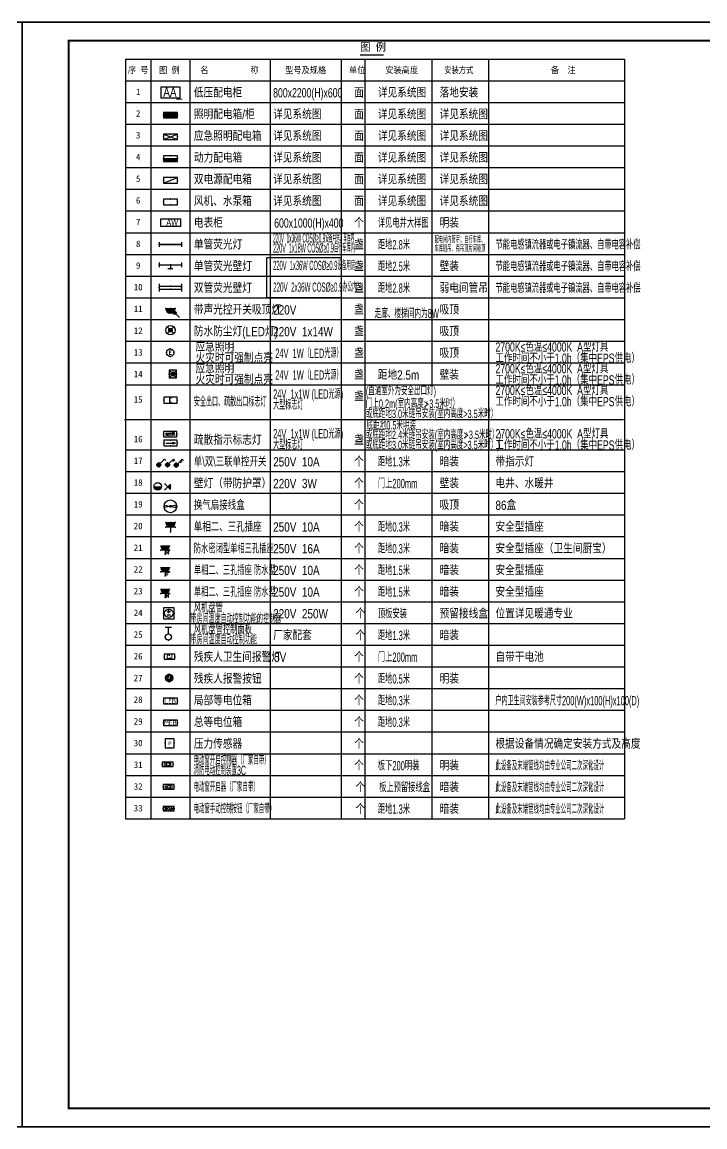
# Model space of a CAD drawing. Extents: x -179932 to 111184, y 127561 to 305761.
# Drawn here: x -95832 to -59144, y 246361 to 305761 of the extents above; entities that cross this region are included whole.
import ezdxf
from ezdxf.enums import TextEntityAlignment as Align

# ---------------------------------------------------------------- set-up
doc = ezdxf.new("R2010")
doc.units = 0
doc.header["$LTSCALE"] = 1000
doc.layers.get('0').update_dxf_attribs({"linetype": 'CONTINUOUS'})
for name, color, linetype in [('BG-TEXT', 7, 'CONTINUOUS'), ('DIM-箱柜', 3, 'CONTINUOUS'), ('DIM_SYMB', 3, 'CONTINUOUS'), ('EQUIP-动力', 3, 'CONTINUOUS'), ('EQUIP-插座', 3, 'CONTINUOUS'), ('EQUIP-消防', 3, 'CONTINUOUS'), ('EQUIP-照明', 3, 'CONTINUOUS'), ('EQUIP-箱柜', 3, 'CONTINUOUS'), ('TEL_TEXT', 3, 'CONTINUOUS'), ('TEL_TITLE', 7, 'CONTINUOUS'), ('WIRE-3', 7, 'CONTINUOUS'), ('内审意见修改', 2, 'CONTINUOUS')]:
    doc.layers.add(name, color=color, linetype=linetype)
doc.layers.add('内审要求修改2.10', color=6, linetype='CONTINUOUS', plot=False)
doc.layers.add('复审意见修改2018.5.25', color=4, linetype='CONTINUOUS', plot=False)
doc.layers.get('内审要求修改2.10').off()
doc.styles.add('_COMPLEX', font='ros.shx', dxfattribs={"width": 0.6, "bigfont": 'jd.shx'})
doc.styles.add('_HZTXT', font='ROS', dxfattribs={"width": 0.8, "bigfont": 'JD'})
doc.styles.add('_HZXY', font='ros.shx', dxfattribs={"width": 0.7, "bigfont": 'jd.shx'})
doc.styles.add('_TCH_LABEL', font='COMPLEX', dxfattribs={"bigfont": 'GBCBIG'})
doc.styles.add('_TEL_DIM', font='ROMANS2', dxfattribs={"width": 0.8, "height": 3.5, "bigfont": 'HZDF2'})
doc.styles.add('COMPLEX', font='COMPLEX')
doc.styles.add('ST', font='', dxfattribs={"width": 0.7})
doc.styles.get("Standard").update_dxf_attribs({"font": 'GBENOR', "bigfont": 'GBCBIG'})
doc.styles.add('华文细黑', font='STXIHEI.TTF')
doc.styles.get('ST').set_extended_font_data('SimSun')

# ---------------------------------------------------------------- blocks, each defined once
blk = doc.blocks.new('SADF AGF AERG AER GER')
at = {"layer": 'DIM-箱柜'}
blk.add_lwpolyline([(-462150, -1228514), (-378050, -1228514), (-378050, -1287914), (-462150, -1287914)], close=True, dxfattribs=at)
blk = doc.blocks.new('A$C6873132B')
at = {"layer": 'DIM-箱柜'}
blk.add_blockref('SADF AGF AERG AER GER', (378050, 1287914), dxfattribs=at)
blk = doc.blocks.new('$equip$00002700')
for p, q in [((-0.75, 0.6), (-0.75, 0)), ((0.75, 0.6), (-0.75, 0.6)), ((-0.75, 0), (0.75, 0)), ((0.75, 0), (0.75, 0.6))]:
    blk.add_line(p, q)
at = {"const_width": 0.04}
blk.add_lwpolyline([(-0.75, 0.6), (-0.75, 0), (0.75, 0), (0.75, 0.6), (-0.75, 0.6), (-0.75, 0)], dxfattribs=at)
for p in [(-0.75, 0.3), (0, 0.6), (0, 0), (0.75, 0.3)]:
    blk.add_point(p)
at = {"color": 7}
blk.add_attdef('$TEXT$', text='', height=0.5, dxfattribs=at).set_placement((0, 0.3), align=Align.MIDDLE_CENTER)
at = {"color": 7, "style": '_TEL_DIM', "flags": 1}
for tag in ['A', 'REMARK']:
    blk.add_attdef(tag, text='', height=0.00002, dxfattribs=at).set_placement((0, 0), align=Align.MIDDLE_CENTER)
blk = doc.blocks.new('$equip$00002755')
for p, q in [((0.5, 0.5), (-0.5, 0.5)), ((-0.5, 0.5), (-0.5, -0.5)), ((0.5, -0.5), (0.5, 0.5)), ((-0.5, -0.5), (0.5, -0.5))]:
    blk.add_line(p, q)
at = {"const_width": 0.04}
blk.add_lwpolyline([(-0.5, 0.5), (0.5, 0.5), (0.5, -0.5), (-0.5, -0.5), (-0.5, 0.5), (0.5, 0.5)], dxfattribs=at)
for p in [(-0.5, 0), (0, 0.5), (0.5, 0), (-0.03, -0.5)]:
    blk.add_point(p)
at = {"color": 7}
blk.add_attdef('$TEXT$', text='', height=0.4, dxfattribs=at).set_placement((0.03, -0.01), align=Align.MIDDLE_CENTER)
at = {"color": 7, "flags": 1}
for tag, height, p in [('A', 0.00002, (0, 0)), ('B', 0.4, (0.75, -0.25))]:
    blk.add_attdef(tag, text='', height=height, dxfattribs=at).set_placement(p, align=Align.MIDDLE_CENTER)
blk = doc.blocks.new('*X6')
at = {"color": 0}
for p, q in [((-250, 33), (-83, 200)), ((-250, 68), (-118, 200)), ((-250, 104), (-154, 200)), ((-250, 139), (-189, 200)), ((-250, 174), (-224, 200)), ((-247, 0), (-47, 200)), ((-212, 0), (-12, 200)), ((-177, 0), (23, 200)), ((-141, 0), (59, 200)), ((-106, 0), (94, 200)), ((-71, 0), (129, 200)), ((-35, 0), (165, 200)), ((0, 0), (200, 200)), ((35, 0), (235, 200)), ((71, 0), (250, 179)), ((106, 0), (250, 144)), ((141, 0), (250, 109)), ((177, 0), (250, 73)), ((212, 0), (250, 38)), ((247, 0), (250, 3))]:
    blk.add_line(p, q, dxfattribs=at)
blk = doc.blocks.new('$equip$00001421')
for p, q in [((0.75, 0.6), (-0.75, 0.6)), ((-0.75, 0.6), (-0.75, 0)), ((-0.75, 0), (0.75, 0)), ((0.75, 0), (0.75, 0.6))]:
    blk.add_line(p, q)
at = {"const_width": 0.6}
blk.add_lwpolyline([(-0.75, 0.3), (0.75, 0.3)], dxfattribs=at)
for p in [(-0.75, 0.3), (0, 0.6), (0, 0), (0.75, 0.3)]:
    blk.add_point(p)
at = {"xscale": 0.00300000000061118, "yscale": 0.00300000000061118, "zscale": 0.00300000000061118}
blk.add_blockref('*X6', (0, 0), dxfattribs=at)
at = {"style": '_TCH_LABEL', "flags": 9}
blk.add_attdef('A', (0, 0), '', height=0.00002, dxfattribs=at)
blk = doc.blocks.new('$equip$00001424')
for p, q in [((-0.75, 0), (0.75, 0.6)), ((-0.75, 0.6), (0.75, 0)), ((0.75, 0.6), (-0.75, 0.6)), ((-0.75, 0.6), (-0.75, 0)), ((-0.75, 0), (0.75, 0)), ((0.75, 0), (0.75, 0.6))]:
    blk.add_line(p, q)
for p in [(-0.75, 0.3), (0, 0.6), (0, 0), (0.75, 0.3)]:
    blk.add_point(p)
at = {"style": '_TCH_LABEL', "flags": 9}
blk.add_attdef('A', (0, 0), '', height=0.00002, dxfattribs=at)
blk = doc.blocks.new('*X4')
at = {"color": 0}
for p, q in [((-250, 33), (-183, 100)), ((-250, 68), (-218, 100)), ((-247, 0), (-147, 100)), ((-212, 0), (-112, 100)), ((-177, 0), (-77, 100)), ((-141, 0), (-41, 100)), ((-106, 0), (-6, 100)), ((-71, 0), (29, 100)), ((-35, 0), (65, 100)), ((0, 0), (100, 100)), ((35, 0), (135, 100)), ((71, 0), (171, 100)), ((106, 0), (206, 100)), ((141, 0), (241, 100)), ((177, 0), (250, 73)), ((212, 0), (250, 38)), ((247, 0), (250, 3))]:
    blk.add_line(p, q, dxfattribs=at)
blk = doc.blocks.new('$equip$00001414')
for p, q in [((0.75, 0.6), (-0.75, 0.6)), ((-0.75, 0.6), (-0.75, 0)), ((-0.75, 0.3), (0.75, 0.3)), ((-0.75, 0), (0.75, 0)), ((0.75, 0), (0.75, 0.6))]:
    blk.add_line(p, q)
at = {"const_width": 0.3}
blk.add_lwpolyline([(-0.75, 0.15), (0.75, 0.15)], dxfattribs=at)
for p in [(-0.75, 0.3), (0, 0.6), (0, 0), (0.75, 0.3)]:
    blk.add_point(p)
at = {"xscale": 0.00300000000061118, "yscale": 0.00300000000061118, "zscale": 0.00300000000061118}
blk.add_blockref('*X4', (0, 0), dxfattribs=at)
at = {"style": '_TCH_LABEL', "flags": 9}
blk.add_attdef('A', (0, 0), '', height=0.00002, dxfattribs=at)
blk = doc.blocks.new('$equip$00001416')
for p, q in [((0.75, 0.6), (-0.75, 0.6)), ((-0.75, 0), (0.75, 0.6)), ((-0.75, 0.6), (-0.75, 0)), ((-0.75, 0), (0.75, 0)), ((0.75, 0), (0.75, 0.6))]:
    blk.add_line(p, q)
for p in [(-0.75, 0.3), (0, 0.6), (0, 0), (0.75, 0.3)]:
    blk.add_point(p)
at = {"style": '_TCH_LABEL', "flags": 9}
blk.add_attdef('A', (0, 0), '', height=0.00002, dxfattribs=at)
blk = doc.blocks.new('$equip$00001413')
for p, q in [((0.75, 0.6), (-0.75, 0.6)), ((-0.75, 0.6), (-0.75, 0)), ((-0.75, 0), (0.75, 0)), ((0.75, 0), (0.75, 0.6))]:
    blk.add_line(p, q)
for p in [(-0.75, 0.3), (0, 0.6), (0, 0), (0.75, 0.3)]:
    blk.add_point(p)
at = {"style": '_TCH_LABEL', "flags": 9}
blk.add_attdef('A', (0, 0), '', height=0.00002, dxfattribs=at)
blk = doc.blocks.new('$equip$00001164')
for p, q in [((-1.2, 0.66), (-1.2, 0.16)), ((-1.2, 0.41), (1.2, 0.41)), ((0, 0.41), (0, 0)), ((0, 0), (0, 0)), ((1.2, 0.66), (1.2, 0.16))]:
    blk.add_line(p, q)
at = {"const_width": 0.14}
for points in [[(-1.2, 0.41), (1.2, 0.41)], [(-0.28, 0), (0.28, 0)]]:
    blk.add_lwpolyline(points, dxfattribs=at)
for p in [(-1.2, 0.41), (0, 0.41), (0, 0), (1.2, 0.41)]:
    blk.add_point(p)
at = {"flags": 9}
blk.add_attdef('A', (0, 0), '', height=0.00002, dxfattribs=at)
blk = doc.blocks.new('$equip$00001149')
for p, q in [((-0.35, 0.35), (0.35, -0.35)), ((0.35, 0.35), (-0.35, -0.35))]:
    blk.add_line(p, q)
for radius in [0.5, 0.2]:
    blk.add_circle((0, 0), radius)
for points in [[(-0.17, 0.1), (0.17, 0.1), (-0.2, 0), (0.2, 0)], [(-0.17, -0.1), (0.17, -0.1), (-0.2, 0), (0.2, 0)], [(-0.1, 0.17), (0.1, 0.17), (-0.17, 0.1), (0.17, 0.1)], [(0, 0.2), (0, 0.2), (-0.1, 0.17), (0.1, 0.17)], [(-0.1, -0.17), (0.1, -0.17), (-0.17, -0.1), (0.17, -0.1)], [(0, -0.2), (0, -0.2), (-0.1, -0.17), (0.1, -0.17)]]:
    blk.add_solid(points)
at = {"flags": 9}
blk.add_attdef('A', (0, 0), '', height=0.00002, dxfattribs=at)
blk = doc.blocks.new('$equip$00002534')
for p, q in [((-0.72, 0.66), (-0.72, 0)), ((0.72, 0.66), (-0.72, 0.66)), ((-0.72, 0), (0.72, 0)), ((0.72, 0), (0.72, 0.66))]:
    blk.add_line(p, q)
at = {"const_width": 0.04}
blk.add_lwpolyline([(-0.72, 0.66), (-0.72, 0), (0.72, 0), (0.72, 0.66), (-0.72, 0.66), (-0.72, 0)], dxfattribs=at)
for p in [(-0.72, 0.33), (0, 0.66), (0, 0), (0.72, 0.33)]:
    blk.add_point(p)
at = {"color": 7, "style": '_TEL_DIM'}
blk.add_attdef('$TEXT$', text='', height=0.4, dxfattribs=at).set_placement((0, 0.33), align=Align.MIDDLE_CENTER)
at = {"color": 7, "style": '_TEL_DIM', "flags": 1}
blk.add_attdef('A', text='', height=0.00002, dxfattribs=at).set_placement((0, 0), align=Align.MIDDLE_CENTER)
blk = doc.blocks.new('$equip$00002540')
blk.add_hatch(color=256).paths.add_polyline_path([(0.24, 0.37), (0.24, 0.23), (0.53, 0.3)])
for p, q in [((-0.72, 0.6), (-0.72, 0)), ((0.72, 0.6), (-0.72, 0.6)), ((-0.72, 0), (0.72, 0)), ((0.24, 0.37), (0.24, 0.23)), ((0.53, 0.3), (0.24, 0.37)), ((0.24, 0.23), (0.53, 0.3)), ((0.72, 0), (0.72, 0.6))]:
    blk.add_line(p, q)
at = {"color": 7}
blk.add_line((-0.48, 0.3), (0.48, 0.3), dxfattribs=at)
at = {"const_width": 0.04}
blk.add_lwpolyline([(-0.72, 0.6), (-0.72, 0), (0.72, 0), (0.72, 0.6), (-0.72, 0.6), (-0.72, 0)], dxfattribs=at)
for p in [(-0.72, 0.3), (0, 0.6), (0, 0), (0.72, 0.3)]:
    blk.add_point(p)
at = {"color": 7, "style": '_TEL_DIM', "flags": 1}
blk.add_attdef('A', text='', height=0.00002, dxfattribs=at).set_placement((0, 0), align=Align.MIDDLE_CENTER)
blk = doc.blocks.new('$equip$00001964')
for p, q in [((0.15, 0.36), (0.62, 0.83)), ((0.4, 0.61), (0.54, 0.47)), ((0.51, 0.72), (0.65, 0.58)), ((0.62, 0.83), (0.77, 0.69))]:
    blk.add_line(p, q)
blk.add_circle((0, 0.21), 0.208)
for p in [(-0.21, 0.21), (0, 0.42), (0, 0), (0.21, 0.21)]:
    blk.add_point(p)
for points in [[(-0.18, 0.31), (0.18, 0.31), (-0.21, 0.21), (0.21, 0.21)], [(-0.18, 0.1), (0.18, 0.1), (-0.21, 0.21), (0.21, 0.21)], [(-0.1, 0.39), (0.1, 0.39), (-0.18, 0.31), (0.18, 0.31)], [(-0.1, 0.03), (0.1, 0.03), (-0.18, 0.1), (0.18, 0.1)], [(0, 0.42), (0, 0.42), (-0.1, 0.39), (0.1, 0.39)], [(0, 0), (0, 0), (-0.1, 0.03), (0.1, 0.03)]]:
    blk.add_solid(points)
at = {"layer": 'TEL_TEXT', "style": '_TEL_DIM', "flags": 1}
blk.add_attdef('A', text='', height=0.00002, dxfattribs=at).set_placement((0, 0), align=Align.MIDDLE_CENTER)
blk = doc.blocks.new('$equip$00001304')
for p, q in [((-0.62, -0.13), (-0.62, 0.13)), ((-0.62, 0.13), (-0.1, 0.02)), ((0.62, 0.13), (0.1, 0.02)), ((0.62, -0.13), (0.62, 0.13)), ((-0.1, -0.02), (-0.62, -0.13)), ((0.1, -0.02), (0.62, -0.13))]:
    blk.add_line(p, q)
for radius in [0.688, 0.104]:
    blk.add_circle((0, 0), radius)
at = {"flags": 9}
blk.add_attdef('A', (0, 0), '', height=0.00002, dxfattribs=at)
blk = doc.blocks.new('_LINKPT1')
blk.add_line((0, 0), (0, 0))
blk = doc.blocks.new('M_Z0')
for p, q in [((0.75, 0.6), (-0.75, 0.6)), ((-0.75, 0.6), (-0.75, 0)), ((-0.75, 0), (0.75, 0)), ((0.75, 0), (0.75, 0.6))]:
    blk.add_line(p, q)
for p in [(-0.75, 0.3), (0, 0.6), (0, 0), (0.75, 0.3)]:
    blk.add_blockref('_LINKPT1', p)
at = {"width": 0.8, "flags": 9}
blk.add_attdef('A', (0, 0), '', height=0.00003, dxfattribs=at)
blk = doc.blocks.new('$equip$00001160')
for p, q in [((-1.2, 0.42), (-1.2, -0.42)), ((-1.2, 0.17), (1.2, 0.17)), ((1.2, 0.42), (1.2, -0.42)), ((-1.2, -0.17), (1.2, -0.17))]:
    blk.add_line(p, q)
at = {"const_width": 0.1}
for points in [[(-1.2, 0.17), (1.2, 0.17)], [(-1.2, -0.17), (1.2, -0.17)]]:
    blk.add_lwpolyline(points, dxfattribs=at)
at = {"layer": 'EQUIP-照明'}
for p in [(-1.2, 0), (0, 0.17), (1.2, 0), (0, -0.17)]:
    blk.add_point(p, dxfattribs=at)
at = {"layer": 'EQUIP-照明', "flags": 9}
blk.add_attdef('A', (0, 0), '', height=0.00002, dxfattribs=at)
blk = doc.blocks.new('$equip$00001147')
blk.add_circle((0, 0), 0.5)
at = {"flags": 9}
blk.add_attdef('A', (0, 0), '', height=0.00002, dxfattribs=at)
blk = doc.blocks.new('$equip_U$00000361(HT0578)')
for p in [(-0.5, 0), (0, 0.5), (0.5, 0), (0, -0.5)]:
    blk.add_point(p)
blk.add_blockref('$equip$00001147', (0, 0))
at = {"color": 7, "style": '_TEL_DIM'}
blk.add_attdef('$TEXT$', text='', height=0.5, dxfattribs=at).set_placement((0, 0), align=Align.MIDDLE_CENTER)
at = {"color": 7, "style": '_TEL_DIM', "flags": 1}
for tag in ['A', 'REMARK']:
    blk.add_attdef(tag, text='', height=0.000025, dxfattribs=at).set_placement((0, 0), align=Align.MIDDLE_CENTER)
blk = doc.blocks.new('$equip_U$00000061(HT0578)')
for p, q in [((-0.5, 0), (0.5, 0)), ((0.57, -0.57), (0.96, -0.96))]:
    blk.add_line(p, q)
blk.add_circle((0.46, -0.46), 0.167)
blk.add_arc((0, 0), 0.5, 180, 0)
for p in [(-0.5, 0), (0, 0), (0.5, 0), (0, -0.5)]:
    blk.add_point(p)
for points in [[(0.43, -0.25), (-0.43, -0.25), (0.5, 0), (-0.5, 0)], [(0.25, -0.43), (-0.25, -0.43), (0.43, -0.25), (-0.43, -0.25)], [(0, -0.5), (0, -0.5), (0.25, -0.43), (-0.25, -0.43)], [(0.29, -0.46), (0.29, -0.46), (0.31, -0.37), (0.31, -0.54)], [(0.31, -0.37), (0.31, -0.54), (0.37, -0.31), (0.37, -0.6)], [(0.37, -0.31), (0.37, -0.6), (0.46, -0.29), (0.46, -0.62)], [(0.54, -0.31), (0.54, -0.6), (0.46, -0.29), (0.46, -0.62)], [(0.6, -0.37), (0.6, -0.54), (0.54, -0.31), (0.54, -0.6)], [(0.62, -0.46), (0.62, -0.46), (0.6, -0.37), (0.6, -0.54)]]:
    blk.add_solid(points)
at = {"style": '_TEL_DIM', "flags": 1}
blk.add_attdef('A', text='', height=0.000025, dxfattribs=at).set_placement((0, 0), align=Align.MIDDLE_CENTER)
blk = doc.blocks.new('$equip$00002542')
h = blk.add_hatch(color=256)
h.paths.add_polyline_path([(-0.21, 0.29), (-0.5, 0.22), (-0.21, 0.22)])
h.paths.add_polyline_path([(-0.21, 0.22), (-0.5, 0.22), (-0.21, 0.15)])
h.paths.add_polyline_path([(0.21, 0.47), (0.21, 0.33), (0.5, 0.4)])
for p, q in [((-0.72, 0.6), (-0.72, 0)), ((0.72, 0.6), (-0.72, 0.6)), ((-0.72, 0), (0.72, 0)), ((-0.21, 0.29), (-0.5, 0.22)), ((-0.5, 0.22), (-0.21, 0.15)), ((-0.21, 0.15), (-0.21, 0.29)), ((0.21, 0.47), (0.21, 0.33)), ((0.5, 0.4), (0.21, 0.47)), ((0.21, 0.33), (0.5, 0.4)), ((0.72, 0), (0.72, 0.6))]:
    blk.add_line(p, q)
at = {"color": 7}
for p, q in [((-0.51, 0.4), (0.45, 0.4)), ((-0.5, 0.22), (0.51, 0.22))]:
    blk.add_line(p, q, dxfattribs=at)
blk.add_lwpolyline([(-0.72, 0.6), (-0.72, 0), (0.72, 0), (0.72, 0.6), (-0.72, 0.6), (-0.72, 0)])
for p in [(-0.72, 0.3), (0, 0.6), (0, 0), (0.72, 0.3)]:
    blk.add_point(p)
at = {"color": 7, "style": '_TEL_DIM', "flags": 1}
blk.add_attdef('A', text='', height=0.00002, dxfattribs=at).set_placement((0, 0), align=Align.MIDDLE_CENTER)
blk = doc.blocks.new('$equip$00002604')
blk.add_hatch(color=256).paths.add_polyline_path([(0.27, 0.5, 1), (-0.27, 0.5, 1)])
for p, q in [((-0.43, 0.93), (-0.19, 0.69)), ((-0.43, 0.07), (-0.19, 0.31)), ((0.19, 0.69), (0.43, 0.93)), ((0.19, 0.31), (0.43, 0.07))]:
    blk.add_line(p, q)
at = {"const_width": 0.04}
blk.add_lwpolyline([(-0.5, 1), (-0.5, 0), (0.5, 0), (0.5, 1), (-0.5, 1), (-0.5, 0)], dxfattribs=at)
blk.add_lwpolyline([(-0.5, 1), (-0.5, 0), (0.5, 0), (0.5, 1)], close=True)
blk.add_circle((0, 0.5), 0.275)
for p in [(-0.5, 0.5), (0, 1), (0, 0), (0.5, 0.5)]:
    blk.add_point(p)
at = {"color": 7, "style": '_TEL_DIM', "flags": 1}
blk.add_attdef('A', text='', height=0.000025, dxfattribs=at).set_placement((0, 0), align=Align.MIDDLE_CENTER)
blk = doc.blocks.new('$equip$00001159')
for p, q in [((-1.2, 0.25), (-1.2, -0.25)), ((-1.2, 0), (1.2, 0)), ((1.2, 0.25), (1.2, -0.25))]:
    blk.add_line(p, q)
at = {"const_width": 0.14}
blk.add_lwpolyline([(-1.2, 0), (1.2, 0)], dxfattribs=at)
at = {"layer": 'EQUIP-照明'}
for p in [(-1.2, 0), (0, 0), (1.2, 0)]:
    blk.add_point(p, dxfattribs=at)
at = {"layer": 'EQUIP-照明', "flags": 9}
blk.add_attdef('A', (0, 0), '', height=0.00002, dxfattribs=at)
blk = doc.blocks.new('$equip$00001962')
for p, q in [((0.15, 0.36), (0.63, 0.83)), ((0.63, 0.83), (0.77, 0.69))]:
    blk.add_line(p, q)
blk.add_circle((0, 0.21), 0.208)
for p in [(-0.21, 0.21), (0, 0.42), (0, 0), (0.21, 0.21)]:
    blk.add_point(p)
for points in [[(-0.18, 0.31), (0.18, 0.31), (-0.21, 0.21), (0.21, 0.21)], [(-0.18, 0.1), (0.18, 0.1), (-0.21, 0.21), (0.21, 0.21)], [(-0.1, 0.39), (0.1, 0.39), (-0.18, 0.31), (0.18, 0.31)], [(-0.1, 0.03), (0.1, 0.03), (-0.18, 0.1), (0.18, 0.1)], [(0, 0.42), (0, 0.42), (-0.1, 0.39), (0.1, 0.39)], [(0, 0), (0, 0), (-0.1, 0.03), (0.1, 0.03)]]:
    blk.add_solid(points)
at = {"layer": 'TEL_TEXT', "style": '_TEL_DIM', "flags": 1}
blk.add_attdef('A', text='', height=0.00002, dxfattribs=at).set_placement((0, 0), align=Align.MIDDLE_CENTER)
blk = doc.blocks.new('$equip$00001963')
for p, q in [((0.15, 0.36), (0.62, 0.83)), ((0.51, 0.72), (0.65, 0.58)), ((0.62, 0.83), (0.77, 0.69))]:
    blk.add_line(p, q)
blk.add_circle((0, 0.21), 0.208)
for p in [(-0.21, 0.21), (0, 0.42), (0, 0), (0.21, 0.21)]:
    blk.add_point(p)
for points in [[(-0.18, 0.31), (0.18, 0.31), (-0.21, 0.21), (0.21, 0.21)], [(-0.18, 0.1), (0.18, 0.1), (-0.21, 0.21), (0.21, 0.21)], [(-0.1, 0.39), (0.1, 0.39), (-0.18, 0.31), (0.18, 0.31)], [(-0.1, 0.03), (0.1, 0.03), (-0.18, 0.1), (0.18, 0.1)], [(0, 0.42), (0, 0.42), (-0.1, 0.39), (0.1, 0.39)], [(0, 0), (0, 0), (-0.1, 0.03), (0.1, 0.03)]]:
    blk.add_solid(points)
at = {"layer": 'TEL_TEXT', "style": '_TEL_DIM', "flags": 1}
blk.add_attdef('A', text='', height=0.00002, dxfattribs=at).set_placement((0, 0), align=Align.MIDDLE_CENTER)
blk = doc.blocks.new('$equip$00001237')
for p, q in [((-0.5, 1.05), (-0.5, 1)), ((-0.5, 1), (0.5, 1)), ((0.5, 0.5), (-0.5, 0.5)), ((0, 0.5), (0, 0)), ((0.5, 1.05), (0.5, 1))]:
    blk.add_line(p, q)
blk.add_arc((0, 1), 0.5, 180, 0)
for p in [(-0.5, 0.5), (0, 1), (0, 0), (0.5, 0.5)]:
    blk.add_point(p)
for points in [[(0.43, 0.75), (-0.43, 0.75), (0.5, 1), (-0.5, 1)], [(0.25, 0.57), (-0.25, 0.57), (0.43, 0.75), (-0.43, 0.75)], [(0, 0.5), (0, 0.5), (0.25, 0.57), (-0.25, 0.57)]]:
    blk.add_solid(points)
at = {"flags": 9}
blk.add_attdef('A', (0, 0), '', height=0.00002, dxfattribs=at)
blk = doc.blocks.new('$equip_U$00000198(HT0578)')
for p, q in [((0.72, 0.66), (-0.72, 0.66)), ((-0.72, 0.66), (-0.72, 0)), ((-0.72, 0), (0.72, 0)), ((0.72, 0), (0.72, 0.66))]:
    blk.add_line(p, q)
for p in [(-0.72, 0.33), (0, 0.66), (0, 0), (0.72, 0.33)]:
    blk.add_point(p)
at = {"style": 'COMPLEX'}
blk.add_text('CJ', height=0.5, dxfattribs=at).set_placement((-0.39, 0.08))
at = {"color": 7, "style": '_TEL_DIM', "flags": 1}
blk.add_attdef('A', text='', height=0.000025, dxfattribs=at).set_placement((0, 0), align=Align.MIDDLE_CENTER)
blk = doc.blocks.new('$equip$00001231')
for radius in [0.5, 0.35]:
    blk.add_circle((0, 0), radius)
at = {"layer": 'EQUIP-照明', "flags": 9}
blk.add_attdef('A', (0, 0), '', height=0.00002, dxfattribs=at)
blk = doc.blocks.new('$equip_U$00000199(HT0578)')
for p in [(-0.5, 0.5), (0, 1), (0, 0), (0.5, 0.5)]:
    blk.add_point(p)
blk.add_blockref('$equip$00001231', (0, 0.5))
at = {"color": 7, "style": '_TEL_DIM'}
blk.add_attdef('$TEXT$', text='', height=0.3, dxfattribs=at).set_placement((0, 0.49), align=Align.MIDDLE_CENTER)
at = {"color": 7, "style": '_TEL_DIM', "flags": 1}
blk.add_attdef('A', text='', height=0.000025, dxfattribs=at).set_placement((0, 0), align=Align.MIDDLE_CENTER)
blk = doc.blocks.new('$equip$00001154')
for p, q in [((-0.28, 0.57), (0.28, 0)), ((-0.28, 0), (0.28, 0.57)), ((-0.28, 0), (0.28, 0))]:
    blk.add_line(p, q)
for p in [(-0.28, 0.57), (0, 0.28), (0, 0), (0.28, 0.57)]:
    blk.add_point(p)
blk.add_solid([(0.28, 0), (0, 0.28), (-0.28, 0)])
at = {"flags": 9}
blk.add_attdef('A', (0, 0), '', height=0.00002, dxfattribs=at)
blk = doc.blocks.new('$equip$00001764')
for p, q in [((-0.5, 1.05), (-0.5, 1)), ((-0.5, 1), (0.5, 1)), ((0.5, 0.5), (-0.5, 0.5)), ((0, 0.5), (0, 0)), ((0.5, 1.05), (0.5, 1))]:
    blk.add_line(p, q)
blk.add_arc((0, 1), 0.5, 180, 0)
for p in [(-0.5, 0.5), (0, 0), (0.5, 0.5)]:
    blk.add_point(p)
for points in [[(0.43, 0.75), (-0.43, 0.75), (0.5, 1), (-0.5, 1)], [(0.25, 0.57), (-0.25, 0.57), (0.43, 0.75), (-0.43, 0.75)], [(0, 0.5), (0, 0.5), (0.25, 0.57), (-0.25, 0.57)]]:
    blk.add_solid(points)
at = {"color": 7, "style": '_TEL_DIM'}
blk.add_attdef('$TEXT$', text='', height=0.4, dxfattribs=at).set_placement((0.3, 0.21), align=Align.MIDDLE_CENTER)
at = {"color": 7, "style": '_TEL_DIM', "flags": 1}
blk.add_attdef('A', text='', height=0.00002, dxfattribs=at).set_placement((0, 0), align=Align.MIDDLE_CENTER)
blk = doc.blocks.new('$equip$00001344')
for p, q in [((0.65, 0.65), (-0.65, 0.65)), ((-0.65, 0.65), (-0.65, -0.65)), ((-0.2, 0.2), (0.2, 0.2)), ((0, 0), (0, 0.4)), ((0.65, -0.65), (0.65, 0.65)), ((-0.65, -0.65), (0.65, -0.65)), ((-0.2, -0.2), (0.2, -0.2))]:
    blk.add_line(p, q)
blk.add_circle((0, 0), 0.5)
for p in [(-0.65, 0), (0, 0.65), (0.65, 0), (0, -0.65)]:
    blk.add_point(p)
at = {"flags": 9}
blk.add_attdef('A', (0, 0), '', height=0.00002, dxfattribs=at)
blk = doc.blocks.new('$equip$00002672')
for p, q in [((0.222, 0.889), (-0.222, 0.889)), ((0, 0.444), (0, 0.889))]:
    blk.add_line(p, q)
blk.add_circle((0, 0.222), 0.222)
for p in [(0, 0.889), (-0.222, 0.222), (0, 0), (0.222, 0.222)]:
    blk.add_point(p)
at = {"color": 7, "style": '_TEL_DIM', "flags": 1}
for tag in ['A', 'REMARK']:
    blk.add_attdef(tag, text='', height=0.00002, dxfattribs=at).set_placement((0, 0), align=Align.MIDDLE_CENTER)
blk = doc.blocks.new('$equip$00001816')
for p, q in [((0.75, 0.6), (-0.75, 0.6)), ((-0.75, 0.6), (-0.75, 0)), ((-0.75, 0), (0.75, 0)), ((0.75, 0), (0.75, 0.6))]:
    blk.add_line(p, q)
for p in [(-0.75, 0.3), (0, 0.6), (0, 0), (0.75, 0.3)]:
    blk.add_point(p)
at = {"color": 7, "style": '_TEL_DIM'}
blk.add_attdef('$TEXT$', text='', height=0.4, dxfattribs=at).set_placement((0, 0.3), align=Align.MIDDLE_CENTER)
at = {"color": 7, "style": '_TEL_DIM', "flags": 1}
blk.add_attdef('A', text='', height=0.00002, dxfattribs=at).set_placement((0, 0), align=Align.MIDDLE_CENTER)
blk = doc.blocks.new('$equip$00001151')
blk.add_circle((0, 0.5), 0.5)
for points in [[(0.43, 0.25), (-0.43, 0.25), (0.5, 0.5), (-0.5, 0.5)], [(0.25, 0.07), (-0.25, 0.07), (0.43, 0.25), (-0.43, 0.25)], [(0, 0), (0, 0), (0.25, 0.07), (-0.25, 0.07)]]:
    blk.add_solid(points)
at = {"flags": 9}
blk.add_attdef('A', (0, 0), '', height=0.00002, dxfattribs=at)

msp = doc.modelspace()

# ---------------------------------------------------------------- linework, layer by layer
at = {"layer": 'DIM_SYMB', "const_width": 70}
msp.add_lwpolyline([(-77669, 303991), (-76397, 303991)], dxfattribs=at)
at = {"layer": 'EQUIP-箱柜'}
msp.add_lwpolyline([(-88363, 301673), (-88363, 302273), (-87363, 302273), (-87363, 301673)], close=True, dxfattribs=at)
at = {"layer": 'TEL_TITLE'}
for points in [[(-179932, 246361), (-95832, 246361), (-95832, 305761), (-179932, 305761)], [(-95832, 246361), (-11732, 246361), (-11732, 305761), (-95832, 305761)]]:
    msp.add_lwpolyline(points, close=True, dxfattribs=at)
at = {"layer": 'TEL_TITLE', "const_width": 100}
msp.add_lwpolyline([(-93332, 247361), (-12732, 247361), (-12732, 304761), (-93332, 304761)], close=True, dxfattribs=at)
at = {"layer": 'WIRE-3', "color": 0}
for p, q in [((-90284, 303774), (-63459, 303774)), ((-90284, 303774), (-90284, 262925)), ((-88924, 303774), (-88924, 262925)), ((-86813, 303774), (-86813, 262925)), ((-82497, 303774), (-82497, 262925)), ((-78690, 303774), (-78690, 262925)), ((-77413, 303774), (-77413, 262925)), ((-73809, 303774), (-73809, 286267)), ((-70778, 303774), (-70778, 262925)), ((-63459, 303774), (-63459, 262925)), ((-90284, 302607), (-63459, 302607)), ((-90284, 301440), (-63459, 301440)), ((-90284, 300273), (-63459, 300273)), ((-90284, 299106), (-63459, 299106)), ((-90284, 297939), (-63459, 297939)), ((-90284, 296772), (-63459, 296772)), ((-90284, 295605), (-63459, 295605)), ((-90284, 294437), (-63459, 294437)), ((-90284, 293270), (-63459, 293270)), ((-90284, 292103), (-63459, 292103)), ((-90284, 290936), (-63459, 290936)), ((-90284, 289769), (-63459, 289769)), ((-90284, 288602), (-63459, 288602)), ((-90284, 287435), (-63459, 287435)), ((-90284, 286267), (-63459, 286267)), ((-90339, 284388), (-63514, 284388)), ((-90284, 282766), (-63459, 282766)), ((-73809, 282766), (-73809, 262925)), ((-90284, 281599), (-63459, 281599)), ((-90284, 280432), (-63459, 280432)), ((-90284, 279265), (-63459, 279265)), ((-90284, 278098), (-63459, 278098)), ((-90284, 276930), (-63459, 276930)), ((-90284, 275763), (-63459, 275763)), ((-90284, 274596), (-63459, 274596)), ((-90284, 273429), (-63459, 273429)), ((-90284, 272262), (-63459, 272262)), ((-90284, 271095), (-63459, 271095)), ((-90284, 269928), (-63459, 269928)), ((-90284, 268760), (-63459, 268760)), ((-90284, 267593), (-63459, 267593)), ((-90284, 266426), (-63459, 266426)), ((-90284, 265259), (-63459, 265259)), ((-90284, 264092), (-63459, 264092)), ((-90284, 262925), (-63459, 262925))]:
    msp.add_line(p, q, dxfattribs=at)
at = {"layer": '复审意见修改2018.5.25'}
msp.add_lwpolyline([(-82682, 293097), (-78690, 293097), (-78690, 290936), (-82682, 290936)], close=True, dxfattribs=at)

# ---------------------------------------------------------------- block references
at = {"layer": 'DIM-箱柜'}
msp.add_blockref('SADF AGF AERG AER GER', (366318, 1534275), dxfattribs=at)
at = {"layer": 'EQUIP-动力'}
for name, p, xscale, yscale, zscale in [('$equip$00001304', (-87863, 279725), 500, 500, 500), ('$equip$00001344', (-87948, 273975), 450, 450, 450)]:
    msp.add_blockref(name, p, dxfattribs=dict(at, xscale=xscale, yscale=yscale, zscale=zscale))
at = {"layer": 'EQUIP-动力', "xscale": 400, "yscale": 400, "zscale": 400}
for p, values in [((-88010, 265734), {'$TEXT$': 'DCK'}), ((-87961, 264523), {'$TEXT$': 'KCQ'}), ((-87961, 263356), {'$TEXT$': 'DKAN'})]:
    msp.add_blockref('$equip$00001816', p, dxfattribs=at).add_auto_attribs(values)
at = {"layer": 'EQUIP-插座', "xscale": 500, "yscale": 500, "zscale": 500}
msp.add_blockref('$equip$00001237', (-87863, 278359), dxfattribs=at)
at = {"layer": 'EQUIP-插座', "xscale": 450, "yscale": 450, "zscale": 450}
for p, values in [((-88146, 277151), {'$TEXT$': 'R'}), ((-88146, 275984), {'$TEXT$': 'F'}), ((-88146, 274817), {'$TEXT$': 'N'})]:
    msp.add_blockref('$equip$00001764', p, dxfattribs=at).add_auto_attribs(values)
at = {"layer": 'EQUIP-消防', "xscale": 480, "yscale": 480, "zscale": 480}
msp.add_blockref('$equip$00002755', (-87901, 266990), dxfattribs=at).add_auto_attribs({'$TEXT$': 'P'})
at = {"layer": 'EQUIP-照明'}
for name, p, xscale, yscale, zscale in [('$equip$00001159', (-87863, 293807), 500, 500, 500), ('$equip$00001164', (-87863, 292498), 500, 500, 500), ('$equip$00001160', (-87863, 291483), 500, 500, 500), ('$equip_U$00000061(HT0578)', (-87863, 290360), 500, 500, 500), ('$equip$00001149', (-87863, 289193), 500, 500, 500), ('$equip$00002604', (-87729, 286640), 400, 400, 400), ('$equip$00002542', (-87871, 283454), 500, 500, 500), ('$equip$00002540', (-87863, 282975), 500, 500, 500), ('$equip$00001962', (-88488, 281848), 500, 500, 500), ('$equip$00001963', (-88014, 281850), 500, 500, 500), ('$equip$00001964', (-87548, 281839), 500, 500, 500), ('$equip$00001151', (-88543, 280598), 400, 400, 400), ('$equip$00002672', (-87973, 272536), 750, 750, 750), ('$equip_U$00000198(HT0578)', (-87909, 271508), 400, 400, 400)]:
    msp.add_blockref(name, p, dxfattribs=dict(at, xscale=xscale, yscale=yscale, zscale=zscale))
for name, p, xscale, yscale, zscale, values in [('$equip_U$00000361(HT0578)', (-87872, 287989), 400, 400, 400, {'$TEXT$': 'E'}), ('$equip$00002534', (-87863, 285269), 500, 500, 500, {'$TEXT$': 'E'}), ('$equip_U$00000199(HT0578)', (-87929, 270295), 400, 400, 400, {'$TEXT$': 'CJ'})]:
    msp.add_blockref(name, p, dxfattribs=dict(at, xscale=xscale, yscale=yscale, zscale=zscale)).add_auto_attribs(values)
at = {"layer": 'EQUIP-照明', "xscale": 500, "yscale": 500, "zscale": 500, "rotation": 90}
msp.add_blockref('$equip$00001154', (-87863, 280775), dxfattribs=at)
at = {"layer": 'EQUIP-箱柜'}
for name, p, xscale, yscale, zscale in [('$equip$00001421', (-87863, 300608), 500, 500, 500), ('$equip$00001424', (-87863, 299440), 500, 500, 500), ('$equip$00001414', (-87863, 298273), 500, 500, 500), ('$equip$00001416', (-87863, 297106), 500, 500, 500), ('$equip$00001413', (-87863, 295939), 500, 500, 500), ('M_Z0', (-87845, 294766), -700, 700, 700)]:
    msp.add_blockref(name, p, dxfattribs=dict(at, xscale=xscale, yscale=yscale, zscale=zscale))
at = {"layer": 'EQUIP-箱柜', "xscale": 500, "yscale": 500, "zscale": 500}
for p, values in [((-87863, 269105), {'$TEXT$': 'LEB'}), ((-87863, 267938), {'$TEXT$': 'MEB'})]:
    msp.add_blockref('$equip$00002700', p, dxfattribs=at).add_auto_attribs(values)
at = {"layer": '内审要求修改2.10'}
for p in [(-95832, 246361), (-11732, 246361)]:
    msp.add_blockref('A$C6873132B', p, dxfattribs=at)

# ---------------------------------------------------------------- texts
at = {"layer": 'BG-TEXT', "style": '_HZTXT', "width": 0.5}
for p in [(-82230, 287707), (-82230, 286540)]:
    msp.add_text('24V  1W（LED光源）', height=500, dxfattribs=at).set_placement(p)
at = {"layer": 'DIM_SYMB', "color": 7, "style": '华文细黑'}
msp.add_text('图 例', height=407.8, dxfattribs=at).set_placement((-77669, 304216))
at = {"layer": 'TEL_TEXT', "style": '_HZXY'}
for s, height, width, p in [('AA_', 500, 0.8, (-88246, 301741)), ('低压配电柜', 500, 0.8, (-86603, 301710)), ('800x2200(H)x600', 500, 0.7, (-82343, 301710)), ('面', 500, 0.8, (-77989, 301710)), ('详见系统图', 500, 0.8, (-76715, 301710)), ('落地安装', 500, 0.8, (-73399, 301710)), ('照明配电箱/柜', 500, 0.8, (-86603, 300543)), ('详见系统图', 500, 0.8, (-82343, 300543)), ('面', 500, 0.8, (-77989, 300543)), ('详见系统图', 500, 0.8, (-76715, 300543)), ('详见系统图', 500, 0.8, (-73399, 300543)), ('应急照明配电箱', 500, 0.8, (-86603, 299376)), ('详见系统图', 500, 0.8, (-82343, 299376)), ('面', 500, 0.8, (-77989, 299376)), ('详见系统图', 500, 0.8, (-76715, 299376)), ('详见系统图', 500, 0.8, (-73399, 299376)), ('动力配电箱', 500, 0.8, (-86603, 298209)), ('详见系统图', 500, 0.8, (-82343, 298209)), ('面', 500, 0.8, (-77989, 298209)), ('详见系统图', 500, 0.8, (-76715, 298209)), ('详见系统图', 500, 0.8, (-73399, 298209)), ('双电源配电箱', 500, 0.8, (-86603, 297042)), ('详见系统图', 500, 0.8, (-82343, 297042)), ('详见系统图', 500, 0.8, (-76715, 297042)), ('详见系统图', 500, 0.8, (-73399, 297042)), ('面', 500, 0.8, (-77989, 297042)), ('风机、水泵箱', 500, 0.8, (-86603, 295874)), ('详见系统图', 500, 0.8, (-82343, 295874)), ('详见系统图', 500, 0.8, (-76715, 295874)), ('详见系统图', 500, 0.8, (-73399, 295874)), ('面', 500, 0.8, (-77989, 295874)), ('电表柜', 500, 0.8, (-86603, 294707)), ('600x1000(H)x400', 500, 0.7, (-82287, 294707)), ('个', 500, 0.8, (-77989, 294707)), ('详见电井大样图', 500, 0.6, (-76715, 294707)), ('明装', 500, 0.8, (-73399, 294707)), ('单管荧光灯', 500, 0.8, (-86603, 293540)), ('220V  1x36W COS%%C≥0.9设备用房、车库内', 500, 0.3, (-82343, 293905)), ('盏', 500, 0.8, (-77989, 293540)), ('距地2.8米', 500, 0.6, (-76715, 293540)), ('配电间内管吊；自行车库、', 350, 0.5, (-73669, 293887)), ('节能电感镇流器或电子镇流器、自带电容补偿', 500, 0.6, (-70398, 293540)), ('220V  1x18W COS%%C≥0.9自行车库内', 500, 0.35, (-82343, 293369)), ('车库链吊、有吊顶房间吸顶', 350, 0.5, (-73669, 293406)), ('单管荧光壁灯', 500, 0.8, (-86603, 292373)), ('220V  1x36W COS%%C≥0.9设备用房', 500, 0.37, (-82343, 292430)), ('盏', 500, 0.8, (-77989, 292373)), ('距地2.5米', 500, 0.6, (-76715, 292373)), ('壁装', 500, 0.8, (-73399, 292373)), ('节能电感镇流器或电子镇流器、自带电容补偿', 500, 0.6, (-70398, 292373)), ('双管荧光壁灯', 500, 0.8, (-86603, 291206)), ('220V  2x36W COS%%C≥0.9办公内', 500, 0.4, (-82343, 291263)), ('盏', 500, 0.8, (-77989, 291206)), ('距地2.8米', 500, 0.6, (-76715, 291206)), ('弱电间管吊', 500, 0.8, (-73399, 291206)), ('节能电感镇流器或电子镇流器、自带电容补偿', 500, 0.6, (-70398, 291206)), ('带声光控开关吸顶灯', 500, 0.8, (-86603, 290039)), ('220V ', 500, 0.8, (-82343, 290039)), ('盏', 500, 0.8, (-77989, 290039)), ('吸顶', 500, 0.8, (-73399, 290039)), ('走廊、楼梯间内为8W', 500, 0.55, (-76895, 289845)), ('防水防尘灯(LED灯)', 500, 0.8, (-86603, 288872)), ('220V  1x14W ', 500, 0.8, (-82343, 288872)), ('盏', 500, 0.8, (-77989, 288872)), ('吸顶', 500, 0.8, (-73399, 288872)), ('应急照明', 500, 0.8, (-86513, 288051)), ('盏', 500, 0.8, (-77989, 287705)), ('吸顶', 500, 0.8, (-73399, 287705)), ('2700K≤色温≤4000K  A型灯具', 500, 0.7, (-70398, 288045)), ('工作时间不小于1.0h（集中EPS供电）', 500, 0.7, (-70398, 287439)), ('应急照明', 500, 0.8, (-86513, 286884)), ('盏', 500, 0.8, (-77989, 286537)), (' 距地2.5m', 500, 0.8, (-76869, 286537)), ('壁装', 500, 0.8, (-73399, 286537)), ('2700K≤色温≤4000K  A型灯具', 500, 0.7, (-70398, 286878)), ('工作时间不小于1.0h（集中EPS供电）', 500, 0.7, (-70398, 286272)), ('24V  1x1W (LED光源)', 500, 0.5, (-82343, 285515)), ('盏', 500, 0.8, (-77989, 285370)), ('(直通室外为安全出口灯)', 450, 0.6, (-77363, 285703)), ('2700K≤色温≤4000K  A型灯具', 500, 0.7, (-70398, 285710)), ('安全出口、疏散出口标志灯', 500, 0.5, (-86603, 285096)), ('大型标志灯', 500, 0.5, (-82343, 284928)), ('门上0.2m(室内高度≯3.5米时）', 450, 0.6, (-77363, 285021)), ('工作时间不小于1.0h（集中EPS供电）', 500, 0.7, (-70398, 285104)), ('或底距地3.0米链吊安装(室内高度>3.5米时）', 450, 0.6, (-77363, 284473)), ('24V  1x1W (LED光源)', 500, 0.5, (-82343, 283380)), ('底距地0.5米明装', 450, 0.6, (-77316, 283860)), ('疏散指示标志灯', 500, 0.8, (-86603, 283036)), ('大型标志灯', 500, 0.5, (-82343, 282794)), ('盏', 500, 0.8, (-77989, 283036)), ('或底距地2.4米链吊安装(室内高度≯3.5米时）)', 450, 0.6, (-77363, 283348)), ('2700K≤色温≤4000K  A型灯具', 500, 0.7, (-70398, 283376)), ('或底距地3.0米链吊安装(室内高度>3.5米时）)', 450, 0.6, (-77363, 282801)), ('工作时间不小于1.0h（集中EPS供电）', 500, 0.7, (-70398, 282770)), ('单\\双\\三联单控开关', 500, 0.7, (-86603, 281869)), ('250V  10A', 500, 0.8, (-82343, 281869)), ('个', 500, 0.8, (-77989, 281869)), ('距地1.3米', 500, 0.6, (-76715, 281869)), ('暗装', 500, 0.8, (-73399, 281869)), ('带指示灯', 500, 0.8, (-70398, 281869)), ('带指示灯', 500, 0.8, (-70398, 281869)), ('壁灯（带防护罩）', 500, 0.8, (-86603, 280702)), ('220V  3W', 500, 0.8, (-82343, 280702)), ('个', 500, 0.8, (-77989, 280702)), ('门上200mm', 500, 0.6, (-76715, 280702)), ('壁装', 500, 0.8, (-73399, 280702)), ('电井、水暖井', 500, 0.8, (-70398, 280702)), ('电井、水暖井', 500, 0.8, (-70398, 280702)), ('换气扇接线盒', 500, 0.7, (-86603, 279535)), ('个', 500, 0.8, (-77989, 279535)), ('吸顶', 500, 0.8, (-73399, 279535)), ('86盒', 500, 0.8, (-70398, 279535)), ('单相二、三孔插座', 500, 0.7, (-86603, 278367)), ('250V  10A', 500, 0.8, (-82343, 278367)), ('个', 500, 0.8, (-77989, 278367)), ('距地0.3米', 500, 0.6, (-76715, 278367)), ('暗装', 500, 0.8, (-73399, 278367)), ('安全型插座', 500, 0.8, (-70398, 278367)), ('防水密闭型单相三孔插座', 500, 0.6, (-86603, 277200)), ('250V  16A', 500, 0.8, (-82343, 277200)), ('个', 500, 0.8, (-77989, 277200)), ('距地0.3米', 500, 0.6, (-76715, 277200)), ('暗装', 500, 0.8, (-73399, 277200)), ('安全型插座（卫生间厨宝）', 500, 0.8, (-70398, 277200)), ('250V  10A', 500, 0.8, (-82343, 276033)), ('个', 500, 0.8, (-77989, 276033)), ('暗装', 500, 0.8, (-73399, 276033)), ('安全型插座', 500, 0.8, (-70398, 276033)), ('250V  10A', 500, 0.8, (-82343, 274866)), ('个', 500, 0.8, (-77989, 274866)), ('暗装', 500, 0.8, (-73399, 274866)), ('安全型插座', 500, 0.8, (-70398, 274866)), ('风机盘管', 500, 0.6, (-86603, 274020)), ('带房间温度自动控制功能的控制器', 500, 0.5, (-86790, 273431)), ('220V  250W', 500, 0.8, (-82343, 273699)), ('个', 500, 0.8, (-77921, 273699)), ('顶板安装', 500, 0.6, (-76715, 273699)), ('预留接线盒', 500, 0.8, (-73399, 273699)), ('位置详见暖通专业', 500, 0.8, (-70398, 273699)), ('风机盘管控制面板', 500, 0.6, (-86603, 272862)), ('带房间温度自动控制功能', 500, 0.5, (-86790, 272315)), ('厂家配套', 500, 0.8, (-82343, 272532)), ('个', 500, 0.8, (-77921, 272532)), ('距地1.3米', 500, 0.6, (-76715, 272532)), ('暗装', 500, 0.8, (-73399, 272532)), ('残疾人卫生间报警灯', 500, 0.8, (-86603, 271365)), ('5V', 500, 0.8, (-82287, 271365)), ('个', 500, 0.8, (-77989, 271365)), ('门上200mm', 500, 0.6, (-76715, 271365)), ('自带干电池', 500, 0.8, (-70398, 271365)), ('残疾人报警按钮', 500, 0.8, (-86603, 270198)), ('个', 500, 0.8, (-77989, 270198)), ('距地0.5米', 500, 0.6, (-76715, 270198)), ('明装', 500, 0.8, (-73399, 270198)), ('局部等电位箱', 500, 0.8, (-86603, 269030)), ('个', 500, 0.8, (-77989, 269030)), ('距地0.3米', 500, 0.6, (-76715, 269030)), ('户内卫生间安装参考尺寸200(W)x100(H)x100(D)', 500, 0.5, (-70398, 269030)), ('总等电位箱', 500, 0.8, (-86603, 267863)), ('个', 500, 0.8, (-77989, 267863)), ('距地0.3米', 500, 0.6, (-76715, 267863)), ('压力传感器', 500, 0.8, (-86603, 266696)), ('个', 500, 0.8, (-77989, 266696)), ('根据设备情况确定安装方式及高度', 500, 0.8, (-70398, 266696)), ('电动窗开启控制器（厂家自带）', 500, 0.45, (-86623, 265834)), ('消防电动控制装置3C', 500, 0.45, (-86623, 265281)), ('个', 500, 0.8, (-77989, 265529)), ('板下200明装', 500, 0.6, (-76715, 265529)), ('明装', 500, 0.8, (-73399, 265529)), ('此设备及末端管线均由专业公司二次深化设计', 500, 0.45, (-70398, 265529)), ('电动窗开启器（厂家自带）', 500, 0.45, (-86623, 264383)), ('个', 500, 0.8, (-77921, 264362)), ('板上预留接线盒', 500, 0.6, (-76646, 264362)), ('暗装', 500, 0.8, (-73399, 264362)), ('此设备及末端管线均由专业公司二次深化设计', 500, 0.45, (-70398, 264362)), ('电动窗手动控制按钮（厂家自带）', 500, 0.45, (-86623, 263216)), ('个', 500, 0.8, (-77921, 263195)), ('距地1.3米', 500, 0.6, (-76715, 263195)), ('暗装', 500, 0.8, (-73399, 263195)), ('此设备及末端管线均由专业公司二次深化设计', 500, 0.45, (-70398, 263195))]:
    msp.add_text(s, height=height, dxfattribs=dict(at, width=width)).set_placement(p)
at = {"layer": 'TEL_TEXT', "ltscale": 2, "style": '_COMPLEX', "width": 0.7}
msp.add_text('AW', height=350, dxfattribs=at).set_placement((-88082, 294820))
at = {"layer": 'TEL_TEXT', "color": 2, "style": '_HZXY', "width": 0.6}
for p in [(-76715, 276033), (-76715, 274866)]:
    msp.add_text('距地1.5米', height=500, dxfattribs=at).set_placement(p)
at = {"layer": 'WIRE-3', "color": 0, "style": 'ST'}
for s, width, p in [('序 号', 0.9, (-90149, 303010)), ('图 例', 0.9, (-88474, 303010)), ('名          称', 0.9, (-86252, 303010)), ('型号及规格', 0.9, (-81697, 303010)), ('单位', 0.9, (-78262, 303010)), ('安装高度', 0.9, (-76317, 303010)), ('安装方式', 0.8, (-73151, 303010)), ('备  注', 0.9, (-67419, 303010))]:
    msp.add_text(s, height=350, dxfattribs=dict(at, width=width)).set_placement(p)
msp.add_text('1', height=350, dxfattribs=at).set_placement((-89595, 301733, 0), align=Align.BOTTOM_CENTER)
at = {"layer": 'WIRE-3', "style": 'ST'}
for s, p in [('2', (-89595, 300566)), ('3', (-89595, 299399)), ('4', (-89595, 298232)), ('5', (-89595, 297064)), ('6', (-89595, 295897)), ('7', (-89595, 294730)), ('8', (-89595, 293563)), ('9', (-89595, 292396)), ('10', (-89595, 291229)), ('11', (-89595, 290062)), ('12', (-89595, 288894)), ('13', (-89595, 287727)), ('14', (-89595, 286560)), ('15', (-89595, 285193)), ('16', (-89595, 283059)), ('17', (-89595, 281892)), ('18', (-89595, 280725)), ('19', (-89595, 279557)), ('20', (-89595, 278390)), ('21', (-89595, 277223)), ('22', (-89595, 276056)), ('23', (-89595, 274889)), ('24', (-89595, 273722)), ('25', (-89595, 272555)), ('26', (-89595, 271387)), ('27', (-89595, 270220)), ('28', (-89595, 269053)), ('29', (-89595, 267886)), ('30', (-89595, 266719)), ('31', (-89595, 265552)), ('32', (-89595, 264385)), ('33', (-89595, 263218))]:
    msp.add_text(s, height=350, dxfattribs=at).set_placement(p, align=Align.BOTTOM_CENTER)
at = {"layer": '内审意见修改', "style": '_HZXY'}
for s, width, p in [('火灾时可强制点亮', 0.8, (-86513, 287450)), ('火灾时可强制点亮', 0.8, (-86513, 286283)), ('单相二、三孔插座 防水型', 0.6, (-86603, 276033)), ('单相二、三孔插座 防水型', 0.6, (-86603, 274866))]:
    msp.add_text(s, height=500, dxfattribs=dict(at, width=width)).set_placement(p)

doc.saveas('drawing.dxf')
